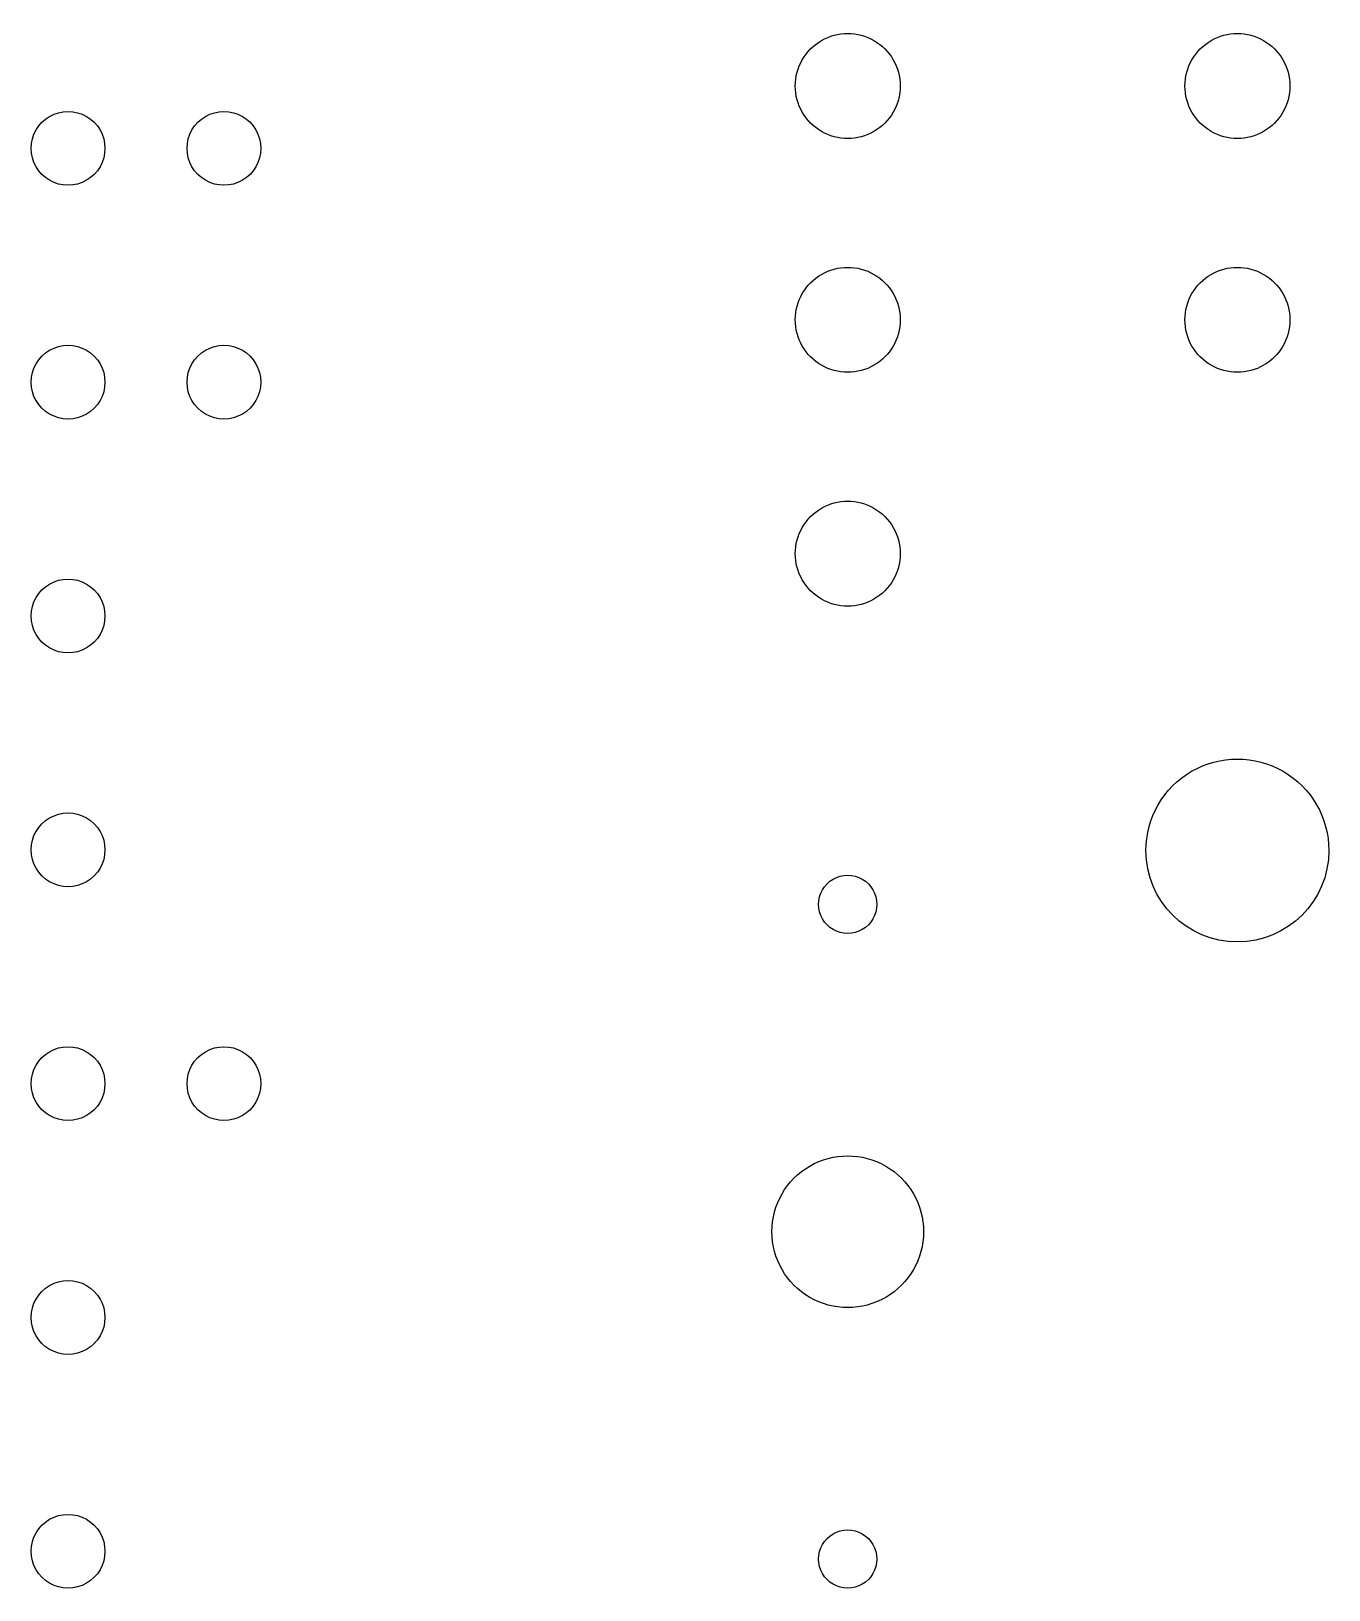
# Model space of a CAD drawing. Extents: x 13.1 to 96.4, y 5 to 105.
import ezdxf

# ---------------------------------------------------------------- set-up
doc = ezdxf.new("R2010")
doc.units = 0
doc.layers.add('Layer_1', color=7, linetype='CONTINUOUS')

msp = doc.modelspace()

# ---------------------------------------------------------------- linework, layer by layer
at = {"layer": 'Layer_1', "color": 7}
for points in [[(68.867501, 101.500002)], [(93.867501, 101.500002)], [(17.84149, 97.500003)], [(27.84149, 97.500003)], [(68.867501, 86.500002)], [(93.867501, 86.500002)], [(17.84149, 82.500002)], [(27.84149, 82.500002)], [(68.8675, 71.500002)], [(17.84149, 67.500002)], [(17.84149, 52.500002)], [(96.3675, 52.456793)], [(67.3675, 49.000002)], [(17.84149, 37.500002)], [(27.84149, 37.500002)], [(70.3675, 28.000002)], [(17.84149, 22.500002)], [(17.84149, 7.500002)], [(67.3675, 7.000002)]]:
    msp.add_lwpolyline(points, close=True, dxfattribs=at)
for points in [[(63.816251, 104.416343), (64.858159, 105.017889), (66.141842, 105.017889), (67.183751, 104.416343)], [(88.816251, 104.416343), (89.858159, 105.017889), (91.141842, 105.017889), (92.183751, 104.416343)], [(62.1325, 101.500002), (62.1325, 102.703094), (62.774342, 103.814797), (63.816251, 104.416343)], [(67.183751, 104.416343), (68.225659, 103.814797), (68.867501, 102.703094), (68.867501, 101.500002)], [(87.1325, 101.500002), (87.1325, 102.703094), (87.774342, 103.814797), (88.816251, 104.416343)], [(92.183751, 104.416343), (93.225659, 103.814797), (93.867501, 102.703094), (93.867501, 101.500002)], [(63.816251, 98.583662), (62.774342, 99.185208), (62.1325, 100.29691), (62.1325, 101.500002)], [(68.867501, 101.500002), (68.867501, 100.29691), (68.225659, 99.185208), (67.183751, 98.583662)], [(88.816251, 98.583662), (87.774342, 99.185208), (87.1325, 100.29691), (87.1325, 101.500002)], [(93.867501, 101.500002), (93.867501, 100.29691), (93.225659, 99.185208), (92.183751, 98.583662)], [(13.10649, 97.500003), (13.10649, 98.345829), (13.557733, 99.127405), (14.29024, 99.550318)], [(14.29024, 99.550318), (15.022747, 99.973231), (15.925233, 99.973231), (16.65774, 99.550318)], [(16.65774, 99.550318), (17.390247, 99.127405), (17.84149, 98.345829), (17.84149, 97.500003)], [(23.10649, 97.500003), (23.10649, 98.345829), (23.557733, 99.127405), (24.29024, 99.550318)], [(24.29024, 99.550318), (25.022747, 99.973231), (25.925233, 99.973231), (26.65774, 99.550318)], [(26.65774, 99.550318), (27.390247, 99.127405), (27.84149, 98.345829), (27.84149, 97.500003)], [(67.183751, 98.583662), (66.141842, 97.982116), (64.858159, 97.982116), (63.816251, 98.583662)], [(92.183751, 98.583662), (91.141842, 97.982116), (89.858159, 97.982116), (88.816251, 98.583662)], [(14.29024, 95.449687), (13.557733, 95.8726), (13.10649, 96.654176), (13.10649, 97.500003)], [(17.84149, 97.500003), (17.84149, 96.654176), (17.390247, 95.8726), (16.65774, 95.449687)], [(24.29024, 95.449687), (23.557733, 95.8726), (23.10649, 96.654176), (23.10649, 97.500003)], [(27.84149, 97.500003), (27.84149, 96.654176), (27.390247, 95.8726), (26.65774, 95.449687)], [(16.65774, 95.449687), (15.925233, 95.026774), (15.022747, 95.026774), (14.29024, 95.449687)], [(26.65774, 95.449687), (25.925233, 95.026774), (25.022747, 95.026774), (24.29024, 95.449687)], [(63.816251, 89.416343), (64.858159, 90.017889), (66.141842, 90.017889), (67.183751, 89.416343)], [(88.816251, 89.416343), (89.858159, 90.017889), (91.141842, 90.017889), (92.183751, 89.416343)], [(62.1325, 86.500002), (62.1325, 87.703094), (62.774342, 88.814797), (63.816251, 89.416343)], [(67.183751, 89.416343), (68.225659, 88.814797), (68.867501, 87.703094), (68.867501, 86.500002)], [(87.1325, 86.500002), (87.1325, 87.703094), (87.774342, 88.814797), (88.816251, 89.416343)], [(92.183751, 89.416343), (93.225659, 88.814797), (93.867501, 87.703094), (93.867501, 86.500002)], [(63.816251, 83.583662), (62.774342, 84.185208), (62.1325, 85.29691), (62.1325, 86.500002)], [(68.867501, 86.500002), (68.867501, 85.29691), (68.225659, 84.185208), (67.183751, 83.583662)], [(88.816251, 83.583662), (87.774342, 84.185208), (87.1325, 85.29691), (87.1325, 86.500002)], [(93.867501, 86.500002), (93.867501, 85.29691), (93.225659, 84.185208), (92.183751, 83.583662)], [(13.10649, 82.500002), (13.10649, 83.345829), (13.557733, 84.127404), (14.29024, 84.550318)], [(14.29024, 84.550318), (15.022747, 84.973231), (15.925233, 84.973231), (16.65774, 84.550318)], [(16.65774, 84.550318), (17.390247, 84.127404), (17.84149, 83.345829), (17.84149, 82.500002)], [(23.10649, 82.500002), (23.10649, 83.345829), (23.557733, 84.127404), (24.29024, 84.550318)], [(24.29024, 84.550318), (25.022747, 84.973231), (25.925233, 84.973231), (26.65774, 84.550318)], [(26.65774, 84.550318), (27.390247, 84.127404), (27.84149, 83.345829), (27.84149, 82.500002)], [(67.183751, 83.583662), (66.141842, 82.982116), (64.858159, 82.982116), (63.816251, 83.583662)], [(92.183751, 83.583662), (91.141842, 82.982116), (89.858159, 82.982116), (88.816251, 83.583662)], [(14.29024, 80.449687), (13.557733, 80.8726), (13.10649, 81.654176), (13.10649, 82.500002)], [(17.84149, 82.500002), (17.84149, 81.654176), (17.390247, 80.8726), (16.65774, 80.449687)], [(24.29024, 80.449687), (23.557733, 80.8726), (23.10649, 81.654176), (23.10649, 82.500002)], [(27.84149, 82.500002), (27.84149, 81.654176), (27.390247, 80.8726), (26.65774, 80.449687)], [(16.65774, 80.449687), (15.925233, 80.026774), (15.022747, 80.026774), (14.29024, 80.449687)], [(26.65774, 80.449687), (25.925233, 80.026774), (25.022747, 80.026774), (24.29024, 80.449687)], [(63.81625, 74.416343), (64.858158, 75.017889), (66.141842, 75.017889), (67.18375, 74.416343)], [(62.1325, 71.500002), (62.1325, 72.703094), (62.774342, 73.814797), (63.81625, 74.416343)], [(67.18375, 74.416343), (68.225658, 73.814797), (68.8675, 72.703094), (68.8675, 71.500002)], [(63.81625, 68.583662), (62.774342, 69.185208), (62.1325, 70.29691), (62.1325, 71.500002)], [(68.8675, 71.500002), (68.8675, 70.29691), (68.225658, 69.185208), (67.18375, 68.583662)], [(13.10649, 67.500002), (13.10649, 68.345829), (13.557733, 69.127404), (14.29024, 69.550318)], [(14.29024, 69.550318), (15.022747, 69.973231), (15.925233, 69.973231), (16.65774, 69.550318)], [(16.65774, 69.550318), (17.390247, 69.127404), (17.84149, 68.345829), (17.84149, 67.500002)], [(67.18375, 68.583662), (66.141842, 67.982116), (64.858158, 67.982116), (63.81625, 68.583662)], [(14.29024, 65.449687), (13.557733, 65.8726), (13.10649, 66.654176), (13.10649, 67.500002)], [(17.84149, 67.500002), (17.84149, 66.654176), (17.390247, 65.8726), (16.65774, 65.449687)], [(16.65774, 65.449687), (15.925233, 65.026774), (15.022747, 65.026774), (14.29024, 65.449687)], [(87.56625, 57.538197), (89.381661, 58.586325), (91.618339, 58.586325), (93.43375, 57.538197)], [(84.6325, 52.456793), (84.6325, 54.553049), (85.750839, 56.490069), (87.56625, 57.538197)], [(93.43375, 57.538197), (95.249161, 56.490069), (96.3675, 54.553049), (96.3675, 52.456793)], [(13.10649, 52.500002), (13.10649, 53.345829), (13.557733, 54.127404), (14.29024, 54.550318)], [(14.29024, 54.550318), (15.022747, 54.973231), (15.925233, 54.973231), (16.65774, 54.550318)], [(16.65774, 54.550318), (17.390247, 54.127404), (17.84149, 53.345829), (17.84149, 52.500002)], [(14.29024, 50.449687), (13.557733, 50.8726), (13.10649, 51.654176), (13.10649, 52.500002)], [(17.84149, 52.500002), (17.84149, 51.654176), (17.390247, 50.8726), (16.65774, 50.449687)], [(90.5, 46.589294), (87.25947, 46.589294), (84.6325, 49.216263), (84.6325, 52.456793)], [(96.3675, 52.456793), (96.3675, 49.216263), (93.740531, 46.589294), (90.5, 46.589294)], [(16.65774, 50.449687), (15.925233, 50.026774), (15.022747, 50.026774), (14.29024, 50.449687)], [(63.6325, 49.000002), (63.6325, 49.667196), (63.988444, 50.283708), (64.56625, 50.617305)], [(64.56625, 50.617305), (65.144057, 50.950901), (65.855944, 50.950901), (66.43375, 50.617305)], [(66.43375, 50.617305), (67.011557, 50.283708), (67.3675, 49.667196), (67.3675, 49.000002)], [(64.56625, 47.3827), (63.988444, 47.716297), (63.6325, 48.332809), (63.6325, 49.000002)], [(67.3675, 49.000002), (67.3675, 48.332809), (67.011557, 47.716297), (66.43375, 47.3827)], [(66.43375, 47.3827), (65.855944, 47.049103), (65.144057, 47.049103), (64.56625, 47.3827)], [(13.10649, 37.500002), (13.10649, 38.345829), (13.557733, 39.127404), (14.29024, 39.550318)], [(14.29024, 39.550318), (15.022747, 39.973231), (15.925233, 39.973231), (16.65774, 39.550318)], [(16.65774, 39.550318), (17.390247, 39.127404), (17.84149, 38.345829), (17.84149, 37.500002)], [(23.10649, 37.500002), (23.10649, 38.345829), (23.557733, 39.127404), (24.29024, 39.550318)], [(24.29024, 39.550318), (25.022747, 39.973231), (25.925233, 39.973231), (26.65774, 39.550318)], [(26.65774, 39.550318), (27.390247, 39.127404), (27.84149, 38.345829), (27.84149, 37.500002)], [(14.29024, 35.449687), (13.557733, 35.8726), (13.10649, 36.654176), (13.10649, 37.500002)], [(17.84149, 37.500002), (17.84149, 36.654176), (17.390247, 35.8726), (16.65774, 35.449687)], [(24.29024, 35.449687), (23.557733, 35.8726), (23.10649, 36.654176), (23.10649, 37.500002)], [(27.84149, 37.500002), (27.84149, 36.654176), (27.390247, 35.8726), (26.65774, 35.449687)], [(16.65774, 35.449687), (15.925233, 35.026774), (15.022747, 35.026774), (14.29024, 35.449687)], [(26.65774, 35.449687), (25.925233, 35.026774), (25.022747, 35.026774), (24.29024, 35.449687)], [(63.06625, 32.215381), (64.57226, 33.084876), (66.42774, 33.084876), (67.93375, 32.215381)], [(60.6325, 28.000002), (60.6325, 29.738993), (61.560241, 31.345886), (63.06625, 32.215381)], [(67.93375, 32.215381), (69.43976, 31.345886), (70.3675, 29.738993), (70.3675, 28.000002)], [(63.06625, 23.784624), (61.560241, 24.654119), (60.6325, 26.261012), (60.6325, 28.000002)], [(70.3675, 28.000002), (70.3675, 26.261012), (69.43976, 24.654119), (67.93375, 23.784624)], [(13.10649, 22.500002), (13.10649, 23.345829), (13.557733, 24.127404), (14.29024, 24.550318)], [(14.29024, 24.550318), (15.022747, 24.973231), (15.925233, 24.973231), (16.65774, 24.550318)], [(16.65774, 24.550318), (17.390247, 24.127404), (17.84149, 23.345829), (17.84149, 22.500002)], [(67.93375, 23.784624), (66.42774, 22.915129), (64.57226, 22.915129), (63.06625, 23.784624)], [(14.29024, 20.449687), (13.557733, 20.8726), (13.10649, 21.654176), (13.10649, 22.500002)], [(17.84149, 22.500002), (17.84149, 21.654176), (17.390247, 20.8726), (16.65774, 20.449687)], [(16.65774, 20.449687), (15.925233, 20.026774), (15.022747, 20.026774), (14.29024, 20.449687)], [(13.10649, 7.500002), (13.10649, 8.345829), (13.557733, 9.127404), (14.29024, 9.550318)], [(14.29024, 9.550318), (15.022747, 9.973231), (15.925233, 9.973231), (16.65774, 9.550318)], [(16.65774, 9.550318), (17.390247, 9.127404), (17.84149, 8.345829), (17.84149, 7.500002)], [(63.6325, 7.000002), (63.6325, 7.667196), (63.988444, 8.283708), (64.56625, 8.617305)], [(64.56625, 8.617305), (65.144057, 8.950901), (65.855944, 8.950901), (66.43375, 8.617305)], [(66.43375, 8.617305), (67.011557, 8.283708), (67.3675, 7.667196), (67.3675, 7.000002)], [(14.29024, 5.449687), (13.557733, 5.8726), (13.10649, 6.654176), (13.10649, 7.500002)], [(17.84149, 7.500002), (17.84149, 6.654176), (17.390247, 5.8726), (16.65774, 5.449687)], [(64.56625, 5.3827), (63.988444, 5.716297), (63.6325, 6.332809), (63.6325, 7.000002)], [(67.3675, 7.000002), (67.3675, 6.332809), (67.011557, 5.716297), (66.43375, 5.3827)], [(16.65774, 5.449687), (15.925233, 5.026774), (15.022747, 5.026774), (14.29024, 5.449687)], [(66.43375, 5.3827), (65.855944, 5.049103), (65.144057, 5.049103), (64.56625, 5.3827)]]:
    msp.add_open_spline(points, degree=3, dxfattribs=at)

doc.saveas('drawing.dxf')
